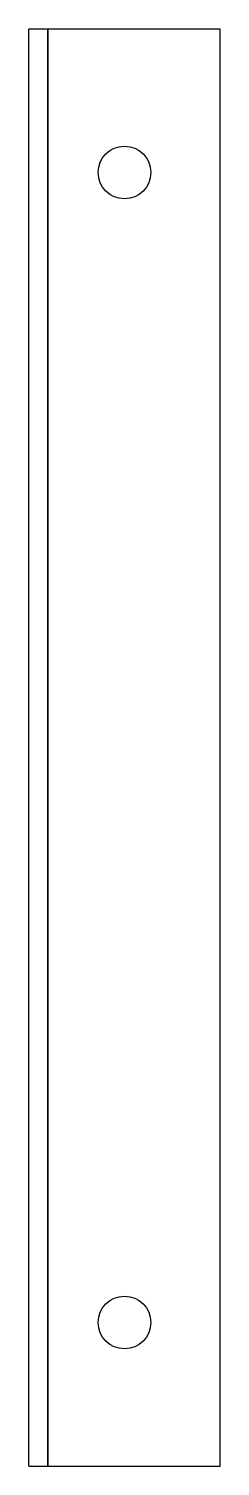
# Model space of a CAD drawing. Header units: millimetres. Extents: x 0 to 20, y 0 to 150.
import ezdxf

# ---------------------------------------------------------------- set-up
doc = ezdxf.new("R2010")
doc.units = ezdxf.units.MM
doc.layers.add('Part', color=7, linetype='CONTINUOUS')

msp = doc.modelspace()

# ---------------------------------------------------------------- linework, layer by layer
at = {"layer": 'Part'}
for p, q in [((0, 0, 2), (0, 150, 2)), ((0, 150), (0, 150, 2)), ((0, 0), (0, 150)), ((0, 0, 20), (0, 150, 20)), ((0, 150, 2), (0, 150, 20)), ((0, 0, 2), (0, 150, 2)), ((0, 150), (2, 150)), ((0, 150, 2), (2, 150, 2)), ((0, 150), (0, 150, 2)), ((0, 0), (0, 150)), ((0, 150), (2, 150)), ((0, 0, 20), (0, 150, 20)), ((0, 150, 20), (2, 150, 20)), ((0, 150, 2), (2, 150, 2)), ((0, 150, 20), (2, 150, 20)), ((0, 150, 2), (0, 150, 20)), ((2, 150), (2, 150, 2)), ((2, 0), (2, 150)), ((2, 0, 20), (2, 150, 20)), ((2, 150, 2), (2, 150, 20)), ((2, 150), (20, 150)), ((2, 150, 2), (20, 150, 2)), ((2, 150), (2, 150, 2)), ((2, 0), (2, 150)), ((2, 150), (20, 150)), ((2, 150, 2), (2, 0, 2)), ((2, 150, 2), (20, 150, 2)), ((2, 0, 20), (2, 150, 20)), ((2, 150, 2), (2, 150, 20)), ((2, 150, 2), (2, 0, 2)), ((20, 150), (20, 150, 2)), ((20, 0), (20, 150)), ((20, 0, 2), (20, 150, 2)), ((20, 150), (20, 150, 2)), ((20, 0), (20, 150)), ((20, 0, 2), (20, 150, 2)), ((12.75, 135), (12.75, 135, 2)), ((12.75, 135), (12.75, 135, 2)), ((12.75, 15), (12.75, 15, 2)), ((12.75, 15), (12.75, 15, 2)), ((0, 0), (0, 0, 2)), ((0, 0), (2, 0)), ((0, 0, 2), (2, 0, 2)), ((0, 0), (0, 0, 2)), ((0, 0, 2), (0, 0, 20)), ((0, 0), (2, 0)), ((0, 0, 2), (2, 0, 2)), ((0, 0, 20), (2, 0, 20)), ((0, 0, 2), (0, 0, 20)), ((0, 0, 20), (2, 0, 20)), ((2, 0), (2, 0, 2)), ((2, 0), (20, 0)), ((2, 0, 2), (20, 0, 2)), ((2, 0), (2, 0, 2)), ((2, 0, 2), (2, 0, 20)), ((2, 0), (20, 0)), ((2, 0, 2), (20, 0, 2)), ((2, 0, 2), (2, 0, 20)), ((20, 0), (20, 0, 2)), ((20, 0), (20, 0, 2))]:
    msp.add_line(p, q, dxfattribs=at)
for centre in [(10, 135), (10, 135, 2), (10, 135, 2), (10, 135), (10, 15), (10, 15, 2), (10, 15, 2), (10, 15)]:
    msp.add_circle(centre, 2.75, dxfattribs=at)

doc.saveas('drawing.dxf')
